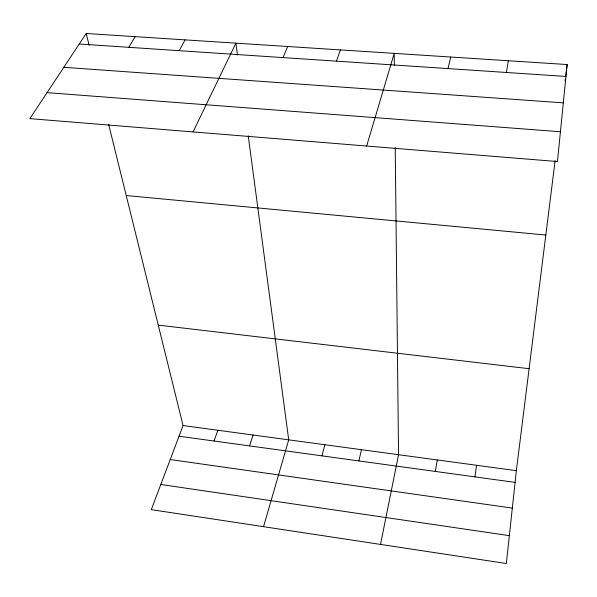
<?xml version="1.0" encoding="UTF-8"?>
<svg xmlns="http://www.w3.org/2000/svg" width="597" height="597" viewBox="0 0 597 597"><rect width="100%" height="100%" fill="white"/><g stroke="black" fill="none" stroke-linecap="round" stroke-linejoin="round"><path stroke-width="0.9" d="M567.15 64.543L557.449 161.548L29.85 118.639L86.199 33.492L567.15 64.543L565.665 76.394M555.15 160.466L516.353 470.66L506.346 563.508L151.31 509.651L183.063 425.542L108.639 124.325M565.098 80.946L565.329 79.125M474.936 476.876L476.548 465.272M506.39 72.476L508.346 60.745M435.332 471.436L437.28 459.959M380.52 544.419L398.55 454.713L395.236 147.593M358.872 460.929L361.461 449.69M448.026 68.588L450.713 57.028M321.955 455.854L324.858 444.735M263.538 526.673L288.717 439.847L248.233 135.758M366.655 146.034L394.214 53.379L394.348 65.454M249.568 445.907L253.046 435.019M214.077 441.026L217.83 430.25M336.395 61.155L340.439 49.909M283 57.596L287.679 46.499M193.062 131.915L235.897 43.156L237.479 54.999M179.212 50.678L185.077 39.88M128.758 47.32L135.183 36.656M79.229 44.021L565.963 76.446M63.819 67.312L563.322 102.863M47.051 92.647L560.434 131.75M126.236 195.54L545.822 235.039M158.257 325.126L529.106 368.692M183.063 425.542L516.353 470.66M179.033 436.213L515.092 482.398M170.227 459.541L512.316 508.099M160.809 484.488L509.345 535.651M86.199 33.492L89.072 45.111"/></g></svg>
